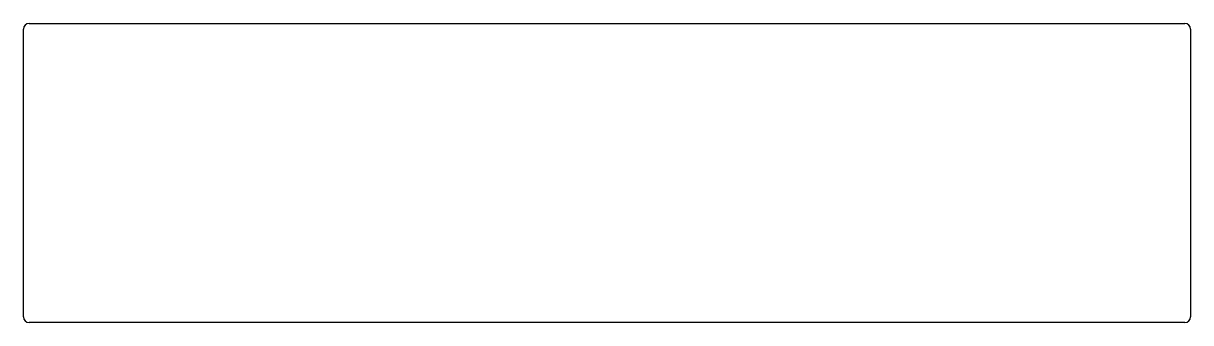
# Model space of a CAD drawing. Header units: millimetres. Extents: x 0 to 198, y 0 to 51.
import ezdxf

# ---------------------------------------------------------------- set-up
doc = ezdxf.new("R2010")
doc.units = ezdxf.units.MM
doc.layers.add('Sketch001', color=7, linetype='CONTINUOUS')

msp = doc.modelspace()

# ---------------------------------------------------------------- linework, layer by layer
at = {"layer": 'Sketch001'}
for p, q in [((0, 1), (0, 49.8)), ((1, 50.8), (197.438, 50.8)), ((198.438, 49.8), (198.438, 1)), ((197.438, 0), (1, 0))]:
    msp.add_line(p, q, dxfattribs=at)
for centre, start, end in [((1, 49.8), 90, -180), ((197.437, 49.8), 0, 90), ((1, 1), 180, -90), ((197.437, 1), -90, 0)]:
    msp.add_arc(centre, 1, start, end, dxfattribs=at)

doc.saveas('drawing.dxf')
